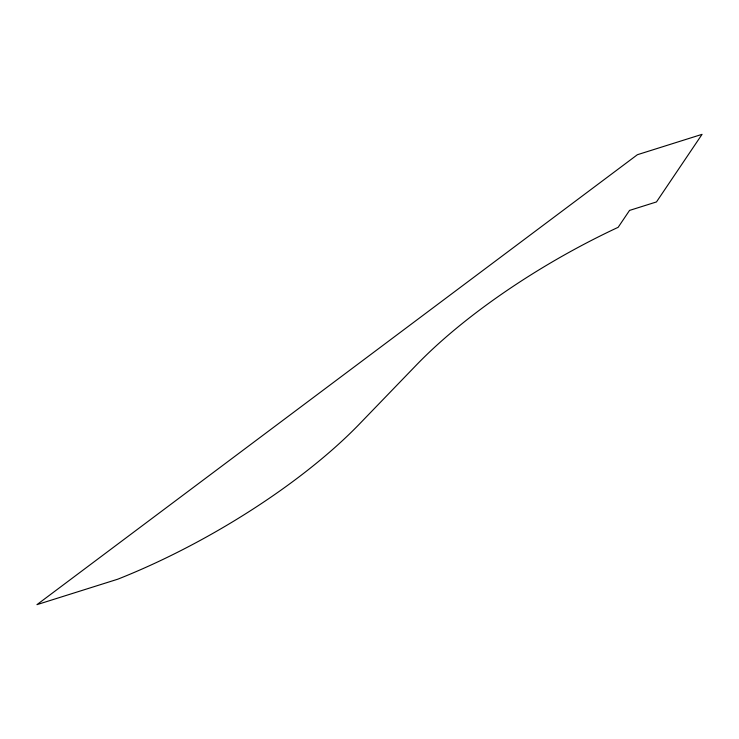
<?xml version="1.0" encoding="UTF-8"?>
<svg xmlns="http://www.w3.org/2000/svg" width="739" height="739" viewBox="0 0 739 739"><rect width="100%" height="100%" fill="white"/><g stroke="black" fill="none" stroke-linecap="round" stroke-linejoin="round"><path stroke-width="1.11" d="M629.536 210.421L618.146 227.316A267.416 87.507 -29.7 0 0 416.436 364.983L359.644 423.817A269.421 88.163 -29.7 0 1 117.76 579.2L36.95 604.65L637.397 154.71L702.05 134.35L656.472 201.941L629.536 210.421"/></g></svg>
